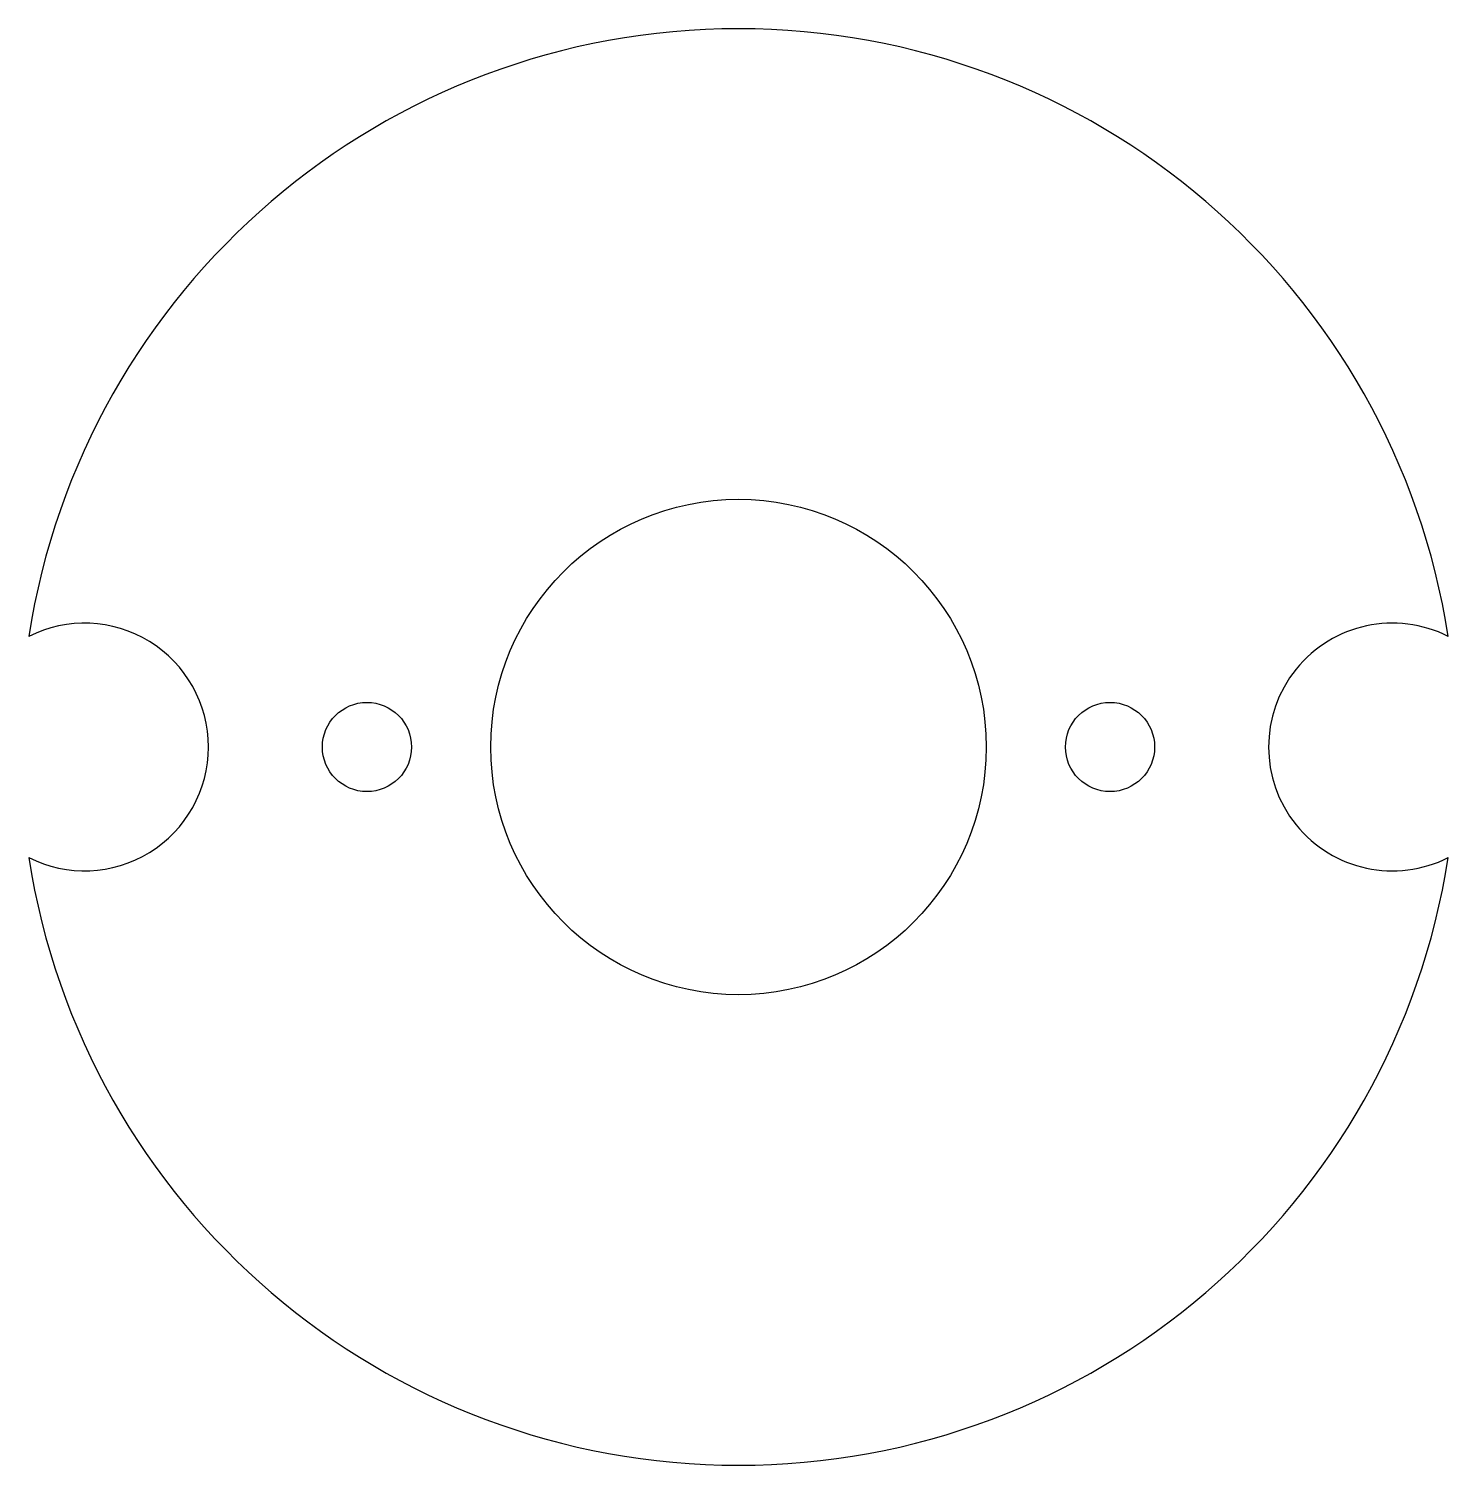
# Model space of a CAD drawing. Header units: millimetres. Extents: x 0.2 to 36.6, y 0 to 36.8.
import ezdxf

# ---------------------------------------------------------------- set-up
doc = ezdxf.new("R2010")
doc.units = ezdxf.units.MM
doc.layers.add('CAD', color=7, linetype='Continuous')

msp = doc.modelspace()

# ---------------------------------------------------------------- linework, layer by layer
at = {"layer": 'CAD', "linetype": 'Continuous'}
for centre, radius in [((18.415, 18.415), 6.35), ((8.89, 18.415), 1.143), ((27.94, 18.415), 1.143)]:
    msp.add_circle(centre, radius, dxfattribs=at)
for centre, radius, start, end in [((18.415, 18.415), 18.415, 8.8525, 171.1475), ((1.651, 18.415), 3.175, 0, 116.802), ((35.179, 18.415), 3.175, 63.198, 296.802), ((1.651, 18.415), 3.175, 243.198, 0), ((18.415, 18.415), 18.415, 188.8525, 351.1475)]:
    msp.add_arc(centre, radius, start, end, dxfattribs=at)

doc.saveas('drawing.dxf')
